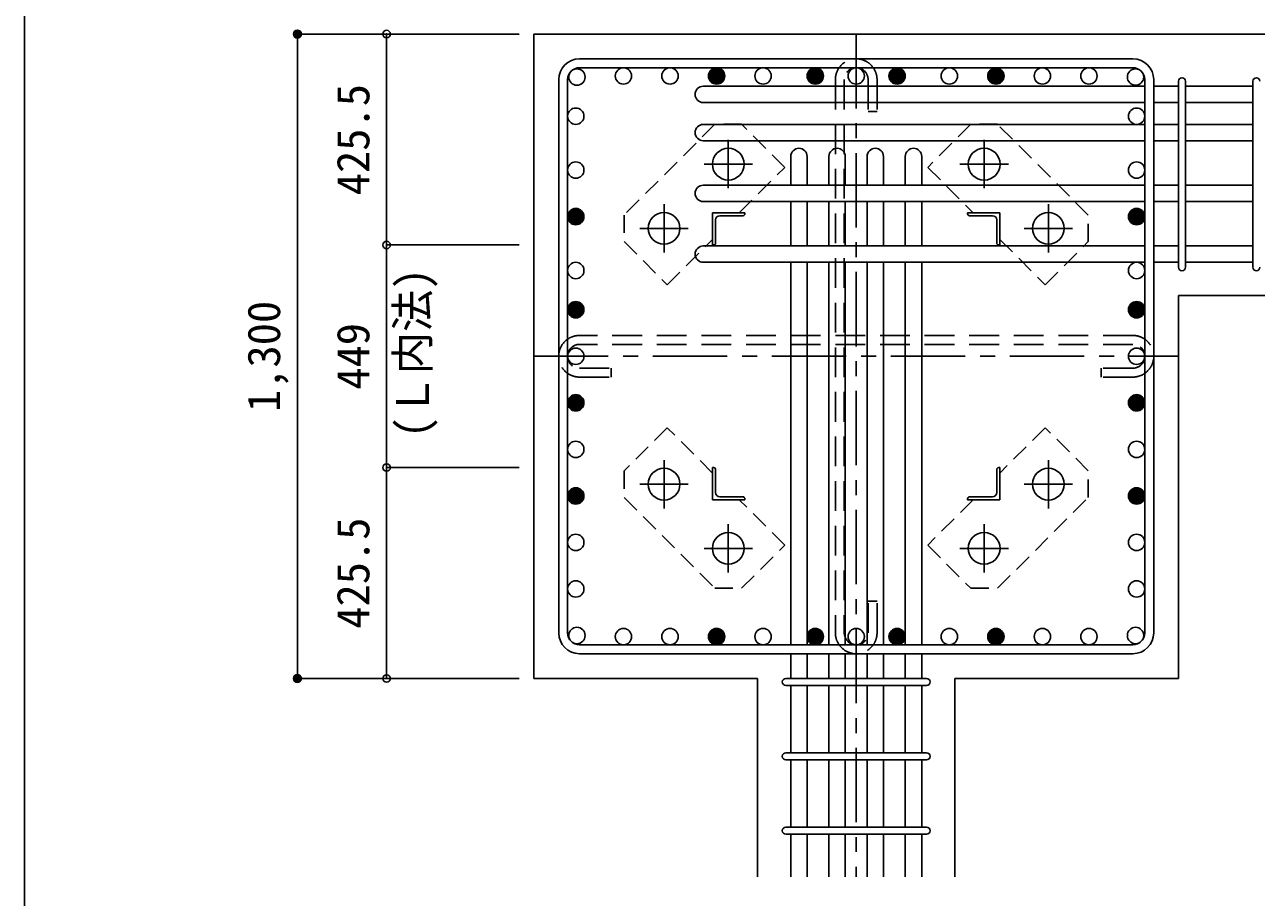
# Model space of a CAD drawing. Units: millimetres at full size, sheet at 1:30. Extents: x -5973 to 5954, y -4195 to 4201.
# Drawn here: x -5973 to -3489, y 1432 to 3192 of the extents above; entities that cross this region are included whole.
import ezdxf
from ezdxf.enums import TextEntityAlignment as Align

# ---------------------------------------------------------------- set-up
doc = ezdxf.new("R2010")
doc.units = ezdxf.units.MM
doc.header["$LTSCALE"] = 30
doc.header["$PDMODE"] = 32
doc.header["$PDSIZE"] = 15
for name, pattern in [('CHAIN1', [8, 5, -1, 1, -1]), ('DASHED1', [1.8, 1.2, -0.6]), ('DASHED2', [3, 2, -1])]:
    doc.linetypes.add(name, pattern=pattern)
for name, color, linetype in [('0-1_躯体線', 2, 'Continuous'), ('0-2_アンカー、アングル', 4, 'Continuous'), ('0-3_立上り筋', 4, 'Continuous'), ('0-4_フープ筋', 7, 'Continuous'), ('0-5_基礎梁筋', 7, 'Continuous'), ('0-6_スタラップ筋', 7, 'Continuous'), ('0-7_文字', 4, 'Continuous'), ('0-9_プレート', 4, 'DASHED1'), ('0-C_中子', 7, 'DASHED2'), ('0-D_寸法', 4, 'Continuous'), ('F-0_枠', 6, 'Continuous')]:
    doc.layers.add(name, color=color, linetype=linetype)
doc.styles.add('ＭＳ ゴシック', font='')
doc.styles.get('ＭＳ ゴシック').set_extended_font_data('MS Gothic')

msp = doc.modelspace()

# ---------------------------------------------------------------- linework, layer by layer
at = {"layer": '0-1_躯体線'}
for p, q in [((-4945.8, 3173.3), (-4945.8, 1873.3)), ((-3245.8, 3173.3), (-4945.8, 3173.3)), ((-3645.8, 2645.8), (-3245.8, 2645.8)), ((-3645.8, 1873.3), (-3645.8, 2645.8)), ((-4945.8, 1873.3), (-4494.8, 1873.3)), ((-4494.8, 1473.3), (-4494.8, 1873.3)), ((-4096.8, 1473.3), (-4096.8, 1873.3)), ((-4096.8, 1873.3), (-3645.8, 1873.3))]:
    msp.add_line(p, q, dxfattribs=at)
at = {"layer": '0-2_アンカー、アングル', "linetype": 'CHAIN1'}
for p, q in [((-4553.8, 2862.1), (-4553.8, 2959.6)), ((-4037.8, 2959.6), (-4037.8, 2862.1)), ((-4602.6, 2910.8), (-4505.1, 2910.8)), ((-4086.5, 2910.8), (-3989, 2910.8)), ((-4683.3, 2732.6), (-4683.3, 2830.1)), ((-3908.3, 2830.1), (-3908.3, 2732.6)), ((-4732.1, 2781.3), (-4634.6, 2781.3)), ((-3957, 2781.3), (-3859.5, 2781.3)), ((-4683.3, 2216.5), (-4683.3, 2314)), ((-3908.3, 2314), (-3908.3, 2216.5)), ((-4634.6, 2265.3), (-4732.1, 2265.3)), ((-3859.5, 2265.3), (-3957, 2265.3)), ((-4553.8, 2087), (-4553.8, 2184.5)), ((-4037.8, 2184.5), (-4037.8, 2087)), ((-4505.1, 2135.8), (-4602.6, 2135.8)), ((-3989, 2135.8), (-4086.5, 2135.8))]:
    msp.add_line(p, q, dxfattribs=at)
at = {"layer": '0-2_アンカー、アングル'}
for p, q in [((-4585.3, 2812.8), (-4520.3, 2812.8)), ((-4585.3, 2812.8), (-4585.3, 2747.8)), ((-4520.3, 2812.8), (-4520.3, 2810.8)), ((-4006.3, 2812.8), (-4071.3, 2812.8)), ((-4071.3, 2810.8), (-4071.3, 2812.8)), ((-4006.3, 2812.8), (-4006.3, 2747.8)), ((-4579.3, 2798.3), (-4579.3, 2751.8)), ((-4570.8, 2806.8), (-4524.3, 2806.8)), ((-4020.8, 2806.8), (-4067.3, 2806.8)), ((-4012.3, 2798.3), (-4012.3, 2751.8)), ((-4583.3, 2747.8), (-4585.3, 2747.8)), ((-4006.3, 2747.8), (-4008.3, 2747.8)), ((-4585.3, 2298.8), (-4583.3, 2298.8)), ((-4585.3, 2233.8), (-4585.3, 2298.8)), ((-4579.3, 2248.3), (-4579.3, 2294.8)), ((-4012.3, 2248.3), (-4012.3, 2294.8)), ((-4008.3, 2298.8), (-4006.3, 2298.8)), ((-4006.3, 2233.8), (-4006.3, 2298.8)), ((-4570.8, 2239.8), (-4524.3, 2239.8)), ((-4520.3, 2235.8), (-4520.3, 2233.8)), ((-4071.3, 2233.8), (-4071.3, 2235.8)), ((-4020.8, 2239.8), (-4067.3, 2239.8)), ((-4585.3, 2233.8), (-4520.3, 2233.8)), ((-4006.3, 2233.8), (-4071.3, 2233.8))]:
    msp.add_line(p, q, dxfattribs=at)
at = {"layer": '0-2_アンカー、アングル', "color": 3}
for centre in [(-4553.8, 2910.8), (-4037.8, 2910.8), (-4683.3, 2781.3), (-3908.3, 2781.3), (-4683.3, 2265.3), (-3908.3, 2265.3), (-4553.8, 2135.8), (-4037.8, 2135.8)]:
    msp.add_circle(centre, 32, dxfattribs=at)
at = {"layer": '0-2_アンカー、アングル'}
for centre, radius, start, end in [((-4524.3, 2810.8), 4, 270, 0), ((-4067.3, 2810.8), 4, 180, 270), ((-4570.8, 2798.3), 8.5, 90, 180), ((-4020.8, 2798.3), 8.5, 0, 90), ((-4583.3, 2751.8), 4, 270, 0), ((-4008.3, 2751.8), 4, 180, 270), ((-4583.3, 2294.8), 4, 0, 90), ((-4008.3, 2294.8), 4, 90, 180), ((-4570.8, 2248.3), 8.5, 180, 270), ((-4524.3, 2235.8), 4, 0, 90), ((-4067.3, 2235.8), 4, 90, 180), ((-4020.8, 2248.3), 8.5, 270, 0)]:
    msp.add_arc(centre, radius, start, end, dxfattribs=at)
at = {"layer": '0-3_立上り筋', "color": 3}
for centre in [(-4765.22, 3088.8), (-4671.34, 3088.8), (-4577.45, 3088.8), (-4483.57, 3088.8), (-4378.3, 3088.8), (-4378.3, 3088.8), (-4295.8, 3088.8), (-4213.3, 3088.8), (-4213.3, 3088.8), (-4108.03, 3088.8), (-4014.15, 3088.8), (-4014.15, 3088.8), (-3920.27, 3088.8), (-3826.38, 3088.8), (-4859.1, 3086.6), (-3732.5, 3086.6), (-4861.3, 3007.6), (-3730.3, 3007.6), (-4861.3, 2898.83), (-3730.3, 2898.83), (-4861.3, 2804.95), (-4861.3, 2804.95), (-3730.3, 2804.95), (-3730.3, 2804.95), (-4861.3, 2696.3), (-3730.3, 2696.3), (-4861.3, 2617.18), (-4861.3, 2617.18), (-3730.3, 2617.18), (-3730.3, 2617.18), (-4861.3, 2523.3), (-3730.3, 2523.3), (-4861.3, 2429.42), (-4861.3, 2429.42), (-3730.3, 2429.42), (-3730.3, 2429.42), (-4861.3, 2335.53), (-3730.3, 2335.53), (-4861.3, 2241.65), (-3730.3, 2241.65), (-4861.3, 2147.76), (-3730.3, 2147.76), (-4861.3, 2053.88), (-3730.3, 2053.88), (-4859.1, 1960), (-4765.22, 1957.8), (-4671.34, 1957.8), (-4577.45, 1957.8), (-4483.57, 1957.8), (-4378.3, 1957.8), (-4378.3, 1957.8), (-4295.8, 1957.8), (-4213.3, 1957.8), (-4213.3, 1957.8), (-4108.03, 1957.8), (-4014.15, 1957.8), (-4014.15, 1957.8), (-3920.27, 1957.8), (-3826.38, 1957.8), (-3732.5, 1960)]:
    msp.add_circle(centre, 16.5, dxfattribs=at)
at = {"layer": '0-3_立上り筋'}
for centre, radius in [((-4577.45, 3088.8), 16.5), ((-4378.3, 3088.8), 16.5), ((-4213.3, 3088.8), 16.5), ((-4014.15, 3088.8), 16.5), ((-4577.45, 3088.8), 14.85), ((-4577.45, 3088.8), 13.2), ((-4577.45, 3088.8), 11.55), ((-4577.45, 3088.8), 9.9), ((-4577.45, 3088.8), 8.25), ((-4577.45, 3088.8), 6.6), ((-4577.45, 3088.8), 4.95), ((-4577.45, 3088.8), 3.3), ((-4577.45, 3088.8), 1.65), ((-4378.3, 3088.8), 14.85), ((-4378.3, 3088.8), 13.2), ((-4378.3, 3088.8), 11.55), ((-4378.3, 3088.8), 9.9), ((-4378.3, 3088.8), 8.25), ((-4378.3, 3088.8), 6.6), ((-4378.3, 3088.8), 4.95), ((-4378.3, 3088.8), 3.3), ((-4378.3, 3088.8), 1.65), ((-4213.3, 3088.8), 14.85), ((-4213.3, 3088.8), 13.2), ((-4213.3, 3088.8), 11.55), ((-4213.3, 3088.8), 9.9), ((-4213.3, 3088.8), 8.25), ((-4213.3, 3088.8), 6.6), ((-4213.3, 3088.8), 4.95), ((-4213.3, 3088.8), 3.3), ((-4213.3, 3088.8), 1.65), ((-4014.15, 3088.8), 14.85), ((-4014.15, 3088.8), 13.2), ((-4014.15, 3088.8), 11.55), ((-4014.15, 3088.8), 9.9), ((-4014.15, 3088.8), 8.25), ((-4014.15, 3088.8), 6.6), ((-4014.15, 3088.8), 4.95), ((-4014.15, 3088.8), 3.3), ((-4014.15, 3088.8), 1.65), ((-4861.3, 2804.95), 16.5), ((-4861.3, 2804.95), 14.85), ((-4861.3, 2804.95), 13.2), ((-4861.3, 2804.95), 11.55), ((-4861.3, 2804.95), 9.9), ((-4861.3, 2804.95), 8.25), ((-4861.3, 2804.95), 6.6), ((-4861.3, 2804.95), 4.95), ((-4861.3, 2804.95), 3.3), ((-3730.3, 2804.95), 16.5), ((-3730.3, 2804.95), 14.85), ((-3730.3, 2804.95), 13.2), ((-3730.3, 2804.95), 11.55), ((-3730.3, 2804.95), 9.9), ((-3730.3, 2804.95), 8.25), ((-3730.3, 2804.95), 6.6), ((-3730.3, 2804.95), 4.95), ((-3730.3, 2804.95), 3.3), ((-4861.3, 2804.95), 1.65), ((-3730.3, 2804.95), 1.65), ((-4861.3, 2617.18), 16.5), ((-3730.3, 2617.18), 16.5), ((-4861.3, 2617.18), 14.85), ((-4861.3, 2617.18), 13.2), ((-4861.3, 2617.18), 11.55), ((-4861.3, 2617.18), 9.9), ((-4861.3, 2617.18), 8.25), ((-4861.3, 2617.18), 6.6), ((-4861.3, 2617.18), 4.95), ((-4861.3, 2617.18), 3.3), ((-4861.3, 2617.18), 1.65), ((-3730.3, 2617.18), 14.85), ((-3730.3, 2617.18), 13.2), ((-3730.3, 2617.18), 11.55), ((-3730.3, 2617.18), 9.9), ((-3730.3, 2617.18), 8.25), ((-3730.3, 2617.18), 6.6), ((-3730.3, 2617.18), 4.95), ((-3730.3, 2617.18), 3.3), ((-3730.3, 2617.18), 1.65), ((-4861.3, 2429.42), 16.5), ((-4861.3, 2429.42), 14.85), ((-4861.3, 2429.42), 13.2), ((-4861.3, 2429.42), 11.55), ((-4861.3, 2429.42), 9.9), ((-4861.3, 2429.42), 8.25), ((-4861.3, 2429.42), 6.6), ((-3730.3, 2429.42), 16.5), ((-3730.3, 2429.42), 14.85), ((-3730.3, 2429.42), 13.2), ((-3730.3, 2429.42), 11.55), ((-3730.3, 2429.42), 9.9), ((-3730.3, 2429.42), 8.25), ((-3730.3, 2429.42), 6.6), ((-4861.3, 2429.42), 4.95), ((-4861.3, 2429.42), 3.3), ((-4861.3, 2429.42), 1.65), ((-3730.3, 2429.42), 4.95), ((-3730.3, 2429.42), 3.3), ((-3730.3, 2429.42), 1.65), ((-4861.3, 2241.65), 16.5), ((-4861.3, 2241.65), 14.85), ((-4861.3, 2241.65), 13.2), ((-4861.3, 2241.65), 11.55), ((-4861.3, 2241.65), 9.9), ((-4861.3, 2241.65), 8.25), ((-4861.3, 2241.65), 6.6), ((-4861.3, 2241.65), 4.95), ((-4861.3, 2241.65), 3.3), ((-4861.3, 2241.65), 1.65), ((-3730.3, 2241.65), 16.5), ((-3730.3, 2241.65), 14.85), ((-3730.3, 2241.65), 13.2), ((-3730.3, 2241.65), 11.55), ((-3730.3, 2241.65), 9.9), ((-3730.3, 2241.65), 8.25), ((-3730.3, 2241.65), 6.6), ((-3730.3, 2241.65), 4.95), ((-3730.3, 2241.65), 3.3), ((-3730.3, 2241.65), 1.65), ((-4577.45, 1957.8), 16.5), ((-4577.45, 1957.8), 14.85), ((-4577.45, 1957.8), 13.2), ((-4577.45, 1957.8), 11.55), ((-4577.45, 1957.8), 9.9), ((-4577.45, 1957.8), 8.25), ((-4577.45, 1957.8), 6.6), ((-4577.45, 1957.8), 4.95), ((-4378.3, 1957.8), 16.5), ((-4378.3, 1957.8), 14.85), ((-4378.3, 1957.8), 13.2), ((-4378.3, 1957.8), 11.55), ((-4378.3, 1957.8), 9.9), ((-4378.3, 1957.8), 8.25), ((-4378.3, 1957.8), 6.6), ((-4378.3, 1957.8), 4.95), ((-4213.3, 1957.8), 16.5), ((-4213.3, 1957.8), 14.85), ((-4213.3, 1957.8), 13.2), ((-4213.3, 1957.8), 11.55), ((-4213.3, 1957.8), 9.9), ((-4213.3, 1957.8), 8.25), ((-4213.3, 1957.8), 6.6), ((-4213.3, 1957.8), 4.95), ((-4014.15, 1957.8), 16.5), ((-4014.15, 1957.8), 14.85), ((-4014.15, 1957.8), 13.2), ((-4014.15, 1957.8), 11.55), ((-4014.15, 1957.8), 9.9), ((-4014.15, 1957.8), 8.25), ((-4014.15, 1957.8), 6.6), ((-4014.15, 1957.8), 4.95), ((-4577.45, 1957.8), 3.3), ((-4577.45, 1957.8), 1.65), ((-4378.3, 1957.8), 3.3), ((-4378.3, 1957.8), 1.65), ((-4213.3, 1957.8), 3.3), ((-4213.3, 1957.8), 1.65), ((-4014.15, 1957.8), 3.3), ((-4014.15, 1957.8), 1.65)]:
    msp.add_circle(centre, radius, dxfattribs=at)
at = {"layer": '0-4_フープ筋'}
for p, q in [((-4853.8, 3123.3), (-3737.8, 3123.3)), ((-4853.8, 3105.3), (-3737.8, 3105.3)), ((-4895.8, 3081.3), (-4895.8, 1965.3)), ((-4877.8, 3081.3), (-4877.8, 1965.3)), ((-3713.8, 3081.3), (-3713.8, 1965.3)), ((-3695.8, 3081.3), (-3695.8, 1965.3)), ((-4853.8, 1941.3), (-3737.8, 1941.3)), ((-4853.8, 1923.3), (-3737.8, 1923.3))]:
    msp.add_line(p, q, dxfattribs=at)
for centre, radius, start, end in [((-4853.8, 3081.3), 42, 90, 180), ((-4853.8, 3081.3), 24, 90, 180), ((-3737.8, 3081.3), 42, 0, 90), ((-3737.8, 3081.3), 24, 0, 90), ((-4853.8, 1965.3), 42, 180, 270), ((-4853.8, 1965.3), 24, 180, 270), ((-3737.8, 1965.3), 42, 270, 0), ((-3737.8, 1965.3), 24, 270, 0)]:
    msp.add_arc(centre, radius, start, end, dxfattribs=at)
at = {"layer": '0-5_基礎梁筋'}
for p, q in [((-3713.8, 3068.1), (-4604.3, 3068.1)), ((-3645.8, 3068.1), (-3695.8, 3068.1)), ((-3495.8, 3068.1), (-3631.8, 3068.1)), ((-3713.8, 3035.1), (-4604.3, 3035.1)), ((-3645.8, 3035.1), (-3695.8, 3035.1)), ((-3495.8, 3035.1), (-3631.8, 3035.1)), ((-3713.8, 2991.1), (-4604.3, 2991.1)), ((-3645.8, 2991.1), (-3695.8, 2991.1)), ((-3495.8, 2991.1), (-3631.8, 2991.1)), ((-3713.8, 2958.1), (-4604.3, 2958.1)), ((-3645.8, 2958.1), (-3695.8, 2958.1)), ((-3495.8, 2958.1), (-3631.8, 2958.1)), ((-4427.8, 2868.45), (-4427.8, 2926.3)), ((-4394.8, 2868.45), (-4394.8, 2926.3)), ((-4350.8, 2868.45), (-4350.8, 2926.3)), ((-4317.8, 2868.45), (-4317.8, 2926.3)), ((-4273.8, 2868.45), (-4273.8, 2926.3)), ((-4240.8, 2868.45), (-4240.8, 2926.3)), ((-4196.8, 2868.45), (-4196.8, 2926.3)), ((-4163.8, 2868.45), (-4163.8, 2926.3)), ((-3713.8, 2868.45), (-4604.3, 2868.45)), ((-3645.8, 2868.45), (-3695.8, 2868.45)), ((-3495.8, 2868.45), (-3631.8, 2868.45)), ((-3713.8, 2835.45), (-4604.3, 2835.45)), ((-4427.8, 2745.8), (-4427.8, 2835.45)), ((-4394.8, 2745.8), (-4394.8, 2835.45)), ((-4350.8, 2745.8), (-4350.8, 2835.45)), ((-4317.8, 2745.8), (-4317.8, 2835.45)), ((-4273.8, 2745.8), (-4273.8, 2835.45)), ((-4240.8, 2745.8), (-4240.8, 2835.45)), ((-4196.8, 2745.8), (-4196.8, 2835.45)), ((-4163.8, 2745.8), (-4163.8, 2835.45)), ((-3645.8, 2835.45), (-3695.8, 2835.45)), ((-3495.8, 2835.45), (-3631.8, 2835.45)), ((-3713.8, 2745.8), (-4604.3, 2745.8)), ((-3645.8, 2745.8), (-3695.8, 2745.8)), ((-3495.8, 2745.8), (-3631.8, 2745.8)), ((-3713.8, 2712.8), (-4604.3, 2712.8)), ((-4427.8, 1941.3), (-4427.8, 2712.8)), ((-4394.8, 1941.3), (-4394.8, 2712.8)), ((-4350.8, 1941.3), (-4350.8, 2712.8)), ((-4317.8, 1941.3), (-4317.8, 2712.8)), ((-4273.8, 1941.3), (-4273.8, 2712.8)), ((-4240.8, 1941.3), (-4240.8, 2712.8)), ((-4196.8, 1941.3), (-4196.8, 2712.8)), ((-4163.8, 1941.3), (-4163.8, 2712.8)), ((-3645.8, 2712.8), (-3695.8, 2712.8)), ((-3495.8, 2712.8), (-3631.8, 2712.8)), ((-4427.8, 1873.3), (-4427.8, 1923.3)), ((-4394.8, 1873.3), (-4394.8, 1923.3)), ((-4350.8, 1873.3), (-4350.8, 1923.3)), ((-4317.8, 1873.3), (-4317.8, 1923.3)), ((-4273.8, 1873.3), (-4273.8, 1923.3)), ((-4240.8, 1873.3), (-4240.8, 1923.3)), ((-4196.8, 1873.3), (-4196.8, 1923.3)), ((-4163.8, 1873.3), (-4163.8, 1923.3)), ((-4427.8, 1723.3), (-4427.8, 1859.3)), ((-4394.8, 1723.3), (-4394.8, 1859.3)), ((-4350.8, 1723.3), (-4350.8, 1859.3)), ((-4317.8, 1723.3), (-4317.8, 1859.3)), ((-4273.8, 1723.3), (-4273.8, 1859.3)), ((-4240.8, 1723.3), (-4240.8, 1859.3)), ((-4196.8, 1723.3), (-4196.8, 1859.3)), ((-4163.8, 1723.3), (-4163.8, 1859.3)), ((-4427.8, 1573.3), (-4427.8, 1709.3)), ((-4394.8, 1573.3), (-4394.8, 1709.3)), ((-4350.8, 1573.3), (-4350.8, 1709.3)), ((-4317.8, 1573.3), (-4317.8, 1709.3)), ((-4273.8, 1573.3), (-4273.8, 1709.3)), ((-4240.8, 1573.3), (-4240.8, 1709.3)), ((-4196.8, 1573.3), (-4196.8, 1709.3)), ((-4163.8, 1573.3), (-4163.8, 1709.3)), ((-4427.8, 1473.3), (-4427.8, 1559.3)), ((-4394.8, 1473.3), (-4394.8, 1559.3)), ((-4350.8, 1473.3), (-4350.8, 1559.3)), ((-4317.8, 1473.3), (-4317.8, 1559.3)), ((-4273.8, 1473.3), (-4273.8, 1559.3)), ((-4240.8, 1473.3), (-4240.8, 1559.3)), ((-4196.8, 1473.3), (-4196.8, 1559.3)), ((-4163.8, 1473.3), (-4163.8, 1559.3))]:
    msp.add_line(p, q, dxfattribs=at)
for centre, start, end in [((-4604.3, 3051.6), 90, 270), ((-4604.3, 2974.6), 90, 270), ((-4411.3, 2926.3), 0, 180), ((-4334.3, 2926.3), 0, 180), ((-4257.3, 2926.3), 0, 180), ((-4180.3, 2926.3), 0, 180), ((-4604.3, 2851.95), 90, 270), ((-4604.3, 2729.3), 90, 270)]:
    msp.add_arc(centre, 16.5, start, end, dxfattribs=at)
at = {"layer": '0-6_スタラップ筋'}
for p, q in [((-3645.8, 2702.8), (-3645.8, 3078.1)), ((-3631.8, 2702.8), (-3631.8, 3078.1)), ((-3495.8, 2702.8), (-3495.8, 3078.1)), ((-4437.8, 1873.3), (-4153.8, 1873.3)), ((-4437.8, 1859.3), (-4153.8, 1859.3)), ((-4437.8, 1723.3), (-4153.8, 1723.3)), ((-4437.8, 1709.3), (-4153.8, 1709.3)), ((-4437.8, 1573.3), (-4153.8, 1573.3)), ((-4437.8, 1559.3), (-4153.8, 1559.3))]:
    msp.add_line(p, q, dxfattribs=at)
for centre, start, end in [((-3638.8, 3078.1), 0, 180), ((-3638.8, 3078.1), 0, 180), ((-3638.8, 3078.1), 0, 180), ((-3638.8, 3078.1), 0, 180), ((-3488.8, 3078.1), 0, 180), ((-3638.8, 2702.8), 180, 0), ((-3638.8, 2702.8), 180, 0), ((-3638.8, 2702.8), 180, 0), ((-3638.8, 2702.8), 180, 0), ((-3488.8, 2702.8), 180, 0), ((-4437.8, 1866.3), 90, 270), ((-4437.8, 1866.3), 90, 270), ((-4437.8, 1866.3), 90, 270), ((-4437.8, 1866.3), 90, 270), ((-4153.8, 1866.3), 270, 90), ((-4153.8, 1866.3), 270, 90), ((-4153.8, 1866.3), 270, 90), ((-4153.8, 1866.3), 270, 90), ((-4437.8, 1716.3), 90, 270), ((-4153.8, 1716.3), 270, 90), ((-4437.8, 1566.3), 90, 270), ((-4153.8, 1566.3), 270, 90)]:
    msp.add_arc(centre, 7, start, end, dxfattribs=at)
at = {"layer": '0-9_プレート'}
for points in [[(-4580.7, 2991.3), (-4763.9, 2808.2), (-4763.9, 2754.5), (-4676.9, 2667.5), (-4585.3, 2759.1)], [(-4531.6, 2812.8), (-4440, 2904.4), (-4527, 2991.3), (-4580.7, 2991.3)], [(-3827.8, 2808.2), (-4010.9, 2991.4), (-4064.6, 2991.4), (-4151.6, 2904.4), (-4060, 2812.8)], [(-4006.3, 2759.1), (-3914.7, 2667.5), (-3827.8, 2754.5), (-3827.8, 2808.2)], [(-4585.3, 2287.5), (-4676.9, 2379.1), (-4763.8, 2292.1), (-4763.8, 2238.4)], [(-4010.9, 2055.3), (-3827.7, 2238.4), (-3827.7, 2292.1), (-3914.7, 2379.1), (-4006.3, 2287.5)], [(-4763.8, 2238.4), (-4580.7, 2055.2), (-4527, 2055.2), (-4440, 2142.2), (-4531.6, 2233.8)], [(-4060, 2233.8), (-4151.6, 2142.2), (-4064.6, 2055.3), (-4010.9, 2055.3)]]:
    msp.add_lwpolyline(points, dxfattribs=at)
at = {"layer": '0-C_中子'}
for p, q in [((-4337.8, 3081.3), (-4337.8, 1965.3)), ((-4319.8, 3081.3), (-4319.8, 1965.3)), ((-4271.8, 3081.3), (-4271.8, 3017.3)), ((-3737.8, 2565.3), (-4853.8, 2565.3)), ((-3737.8, 2547.3), (-4853.8, 2547.3)), ((-4853.8, 2499.3), (-4789.8, 2499.3)), ((-4789.8, 2481.3), (-4789.8, 2499.3)), ((-3737.8, 2499.3), (-3801.8, 2499.3)), ((-4853.8, 2481.3), (-4789.8, 2481.3)), ((-4253.8, 2029.3), (-4271.8, 2029.3)), ((-4271.8, 1965.3), (-4271.8, 2029.3)), ((-4253.8, 1965.3), (-4253.8, 2029.3))]:
    msp.add_line(p, q, dxfattribs=at)
for points in [[(-4253.8, 3081.3), (-4253.8, 3017.3), (-4271.8, 3017.3)], [(-3737.8, 2481.3), (-3801.8, 2481.3), (-3801.8, 2499.3)]]:
    msp.add_lwpolyline(points, dxfattribs=at)
for centre, radius, start, end in [((-4295.8, 3081.3), 42, 0, 180), ((-4295.8, 3081.3), 24, 0, 180), ((-4853.8, 2523.3), 42, 90, 270), ((-3737.8, 2523.3), 42, 270, 90), ((-4853.8, 2523.3), 24, 90, 270), ((-3737.8, 2523.3), 24, 270, 90), ((-4295.8, 1965.3), 42, 180, 0), ((-4295.8, 1965.3), 24, 180, 0)]:
    msp.add_arc(centre, radius, start, end, dxfattribs=at)
at = {"layer": '0-D_寸法'}
for p, q in [((-5422.84, 3173.3), (-5422.84, 1873.3)), ((-5422.84, 3173.3), (-5242.84, 3173.3)), ((-5422.84, 3173.3), (-5242.84, 3173.3)), ((-5422.84, 1873.3), (-5422.84, 3173.3)), ((-5242.84, 3173.3), (-5242.84, 2747.8)), ((-5242.84, 3173.3), (-4975.8, 3173.3)), ((-5242.84, 2747.8), (-4975.8, 2747.8)), ((-5242.84, 2747.8), (-5242.84, 2298.8)), ((-5242.84, 2298.8), (-4975.8, 2298.8)), ((-5242.84, 2298.8), (-5242.84, 1873.3)), ((-5422.84, 1873.3), (-5242.84, 1873.3)), ((-5242.84, 1873.3), (-4975.8, 1873.3)), ((-5242.84, 1873.3), (-4975.8, 1873.3))]:
    msp.add_line(p, q, dxfattribs=at)
at = {"layer": '0-D_寸法', "linetype": 'CHAIN1'}
for p, q in [((-4295.8, 3173.3), (-4295.8, 1473.3)), ((-4945.8, 2523.3), (-3645.8, 2523.3))]:
    msp.add_line(p, q, dxfattribs=at)
at = {"layer": '0-D_寸法'}
for centre, radius in [((-5422.84, 3173.3), 8), ((-5422.84, 3173.3), 7.2), ((-5422.84, 3173.3), 6.4), ((-5422.84, 3173.3), 5.6), ((-5422.84, 3173.3), 4.8), ((-5422.84, 3173.3), 4), ((-5422.84, 3173.3), 3.2), ((-5422.84, 3173.3), 2.4), ((-5422.84, 3173.3), 1.6), ((-5422.84, 3173.3), 0.8), ((-5422.84, 1873.3), 8), ((-5422.84, 1873.3), 7.2), ((-5422.84, 1873.3), 6.4), ((-5422.84, 1873.3), 5.6), ((-5422.84, 1873.3), 4.8), ((-5422.84, 1873.3), 4), ((-5422.84, 1873.3), 3.2), ((-5422.84, 1873.3), 2.4), ((-5422.84, 1873.3), 1.6), ((-5422.84, 1873.3), 0.8)]:
    msp.add_circle(centre, radius, dxfattribs=at)
at = {"layer": '0-D_寸法', "color": 7}
for p in [(-5422.84, 3173.3), (-5242.84, 3173.3), (-5242.84, 2747.8), (-5242.84, 2298.8), (-5422.84, 1873.3), (-5242.84, 1873.3)]:
    msp.add_point(p, dxfattribs=at)
at = {"layer": 'F-0_枠'}
msp.add_line((-5972.88, 4201.15), (-5972.88, -4195.24), dxfattribs=at)

# ---------------------------------------------------------------- texts
at = {"layer": '0-7_文字', "style": 'ＭＳ ゴシック', "width": 0.95}
msp.add_text('(Ｌ内法)', height=65.98, rotation=90, dxfattribs=at).set_placement((-5137.78, 2358.7), align=Align.BOTTOM_LEFT)
at = {"layer": '0-D_寸法', "style": 'ＭＳ ゴシック'}
for s, p in [('425.5', (-5257.84, 2848.05)), ('1,300', (-5437.84, 2410.8)), ('449', (-5257.84, 2455.8)), ('425.5', (-5257.84, 1973.55))]:
    msp.add_text(s, height=65.98, rotation=90, dxfattribs=at).set_placement(p, align=Align.BOTTOM_LEFT)

doc.saveas('drawing.dxf')
